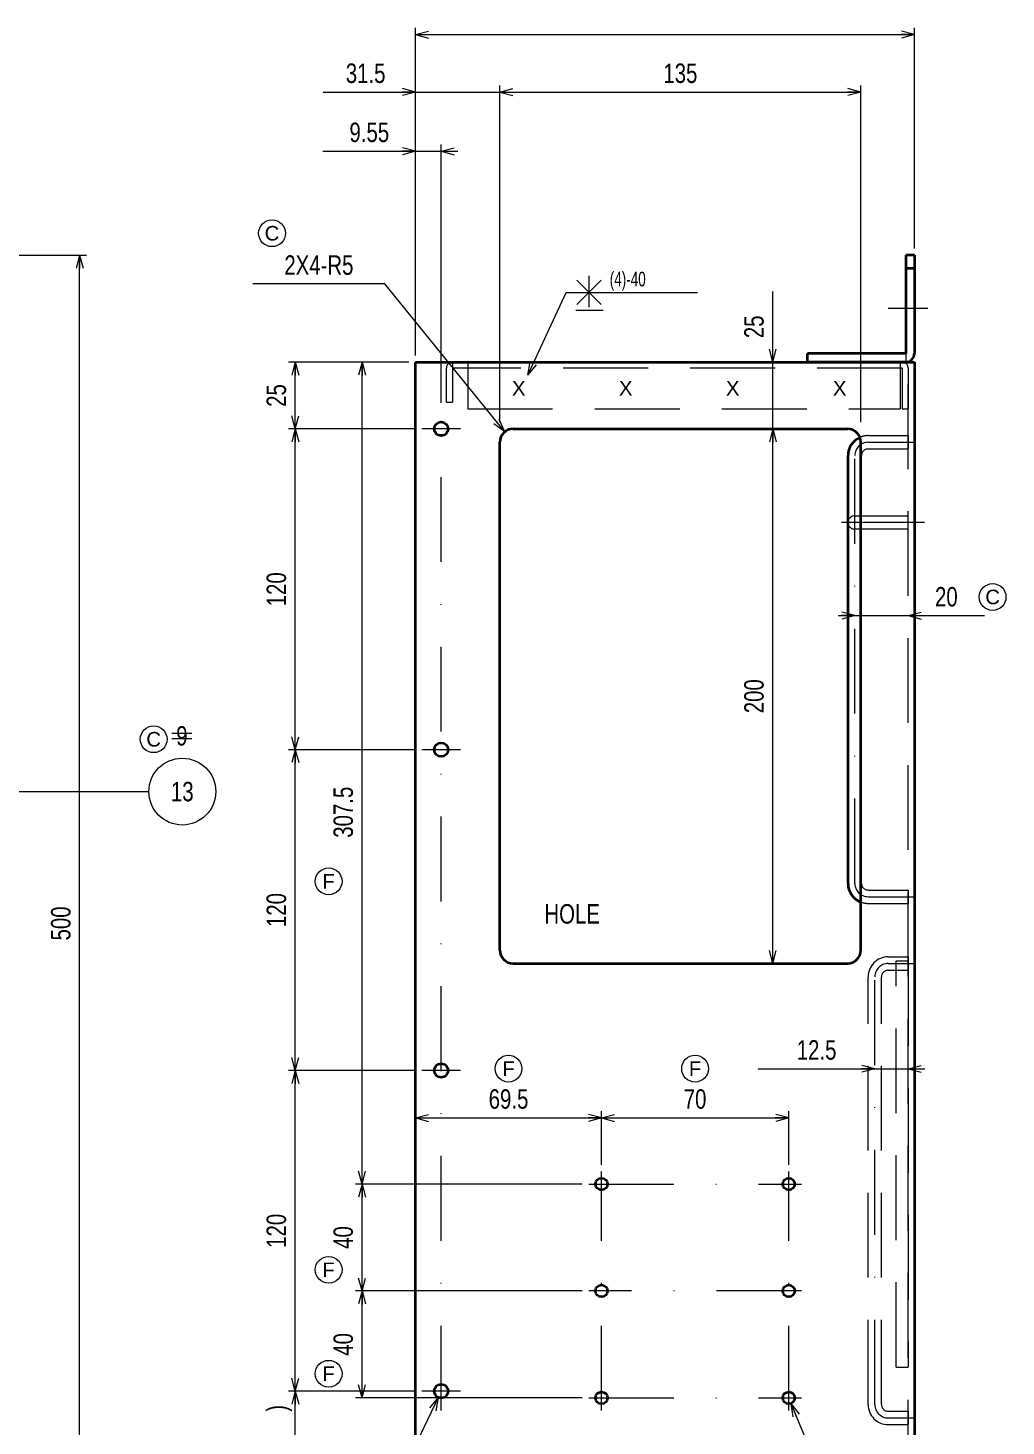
# Model space of a CAD drawing. Header units: millimetres. Extents: x 10 to 821, y 12 to 580.
# Drawn here: x 455.2 to 601.5, y 221.6 to 430.9 of the extents above; entities that cross this region are included whole.
import ezdxf
from ezdxf.enums import TextEntityAlignment as Align

# ---------------------------------------------------------------- set-up
doc = ezdxf.new("R2010")
doc.units = ezdxf.units.MM
doc.linetypes.add('DASHDOT', pattern=[25.3, 12.7, -6.3, 0, -6.3])
doc.linetypes.add('DASHED', pattern=[19, 12.7, -6.3])
for name, color, linetype in [('GR1_01', 7, 'Continuous'), ('GR1_02', 7, 'Continuous'), ('GR1_04', 7, 'Continuous'), ('GR1_05', 7, 'Continuous'), ('GR1_06', 7, 'Continuous'), ('GR1_07', 7, 'Continuous'), ('GR1_08', 7, 'Continuous'), ('GR1_10', 7, 'Continuous')]:
    doc.layers.add(name, color=color, linetype=linetype)
doc.styles.add('HG丸ｺﾞｼｯｸM-PRO', font='')
doc.styles.get('HG丸ｺﾞｼｯｸM-PRO').set_extended_font_data('HG丸ｺﾞｼｯｸM-PRO')

# ---------------------------------------------------------------- blocks, each defined once
blk = doc.blocks.new('FXTIP_ARROW_E')
at = {"color": 0, "linetype": 'Continuous', "lineweight": -2}
for q in [(-1, 0), (-0.97, 0.26), (-0.97, -0.26)]:
    blk.add_line((0, 0), q, dxfattribs=at)
blk = doc.blocks.new('BLKF129')
at = {"layer": 'GR1_04', "color": 4, "linetype": 'DASHED', "lineweight": 13}
for p, q in [((518.72, 380.85), (585.96, 380.85)), ((518.72, 380.85), (518.72, 374.85)), ((521, 380.85), (521, 373.85)), ((585.68, 380.85), (585.68, 373.85)), ((517.8, 374.85), (517.8, 379.93)), ((585.96, 379.93), (518.72, 379.93)), ((585.96, 379.93), (585.96, 373.85)), ((586.88, 379.93), (586.88, 373.85)), ((517.8, 374.85), (518.72, 374.85)), ((521, 373.85), (585.68, 373.85)), ((585.96, 373.85), (586.88, 373.85))]:
    blk.add_line(p, q, dxfattribs=at)
for centre, start, end in [((518.72, 379.93), 90, 180), ((585.96, 379.93), 360, 90)]:
    blk.add_arc(centre, 0.92, start, end, dxfattribs=at)
blk = doc.blocks.new('BLKF130')
at = {"layer": 'GR1_01', "color": 3, "linetype": 'Continuous', "lineweight": 35}
for p, q in [((513.2, 380.85), (587.8, 380.85)), ((513.2, 212.85), (513.2, 380.85)), ((587.8, 380.85), (587.8, 212.85)), ((513.2, 212.85), (587.8, 212.85))]:
    blk.add_line(p, q, dxfattribs=at)
at = {"layer": 'GR1_01', "color": 4, "linetype": 'DASHED', "lineweight": 13}
blk.add_line((586.88, 212.85), (586.88, 380.85), dxfattribs=at)
blk = doc.blocks.new('BLKF132')
at = {"layer": 'GR1_01', "color": 3, "linetype": 'Continuous', "lineweight": 35}
for p, q in [((527.8, 370.85), (577.8, 370.85)), ((525.8, 292.85), (525.8, 368.85)), ((579.8, 292.85), (579.8, 368.85)), ((527.8, 290.85), (577.8, 290.85))]:
    blk.add_line(p, q, dxfattribs=at)
for centre, start, end in [((527.8, 368.85), 90, 180), ((577.8, 368.85), 360, 90), ((527.8, 292.85), 180, 270), ((577.8, 292.85), 270, 360)]:
    blk.add_arc(centre, 2, start, end, dxfattribs=at)
blk = doc.blocks.new('BLKF133')
at = {"layer": 'GR1_10', "color": 4, "linetype": 'DASHED', "lineweight": 13}
for p, q in [((580.88, 369.85), (586.88, 369.85)), ((586.88, 369.85), (586.88, 367.85)), ((579.88, 302.85), (579.88, 366.85)), ((580.88, 367.85), (586.88, 367.85)), ((580.88, 301.85), (586.88, 301.85)), ((586.88, 301.85), (586.88, 299.85)), ((580.88, 299.85), (586.88, 299.85))]:
    blk.add_line(p, q, dxfattribs=at)
at = {"layer": 'GR1_10', "color": 4, "linetype": 'DASHDOT', "lineweight": 13}
for p, q in [((580.88, 368.85), (587.95, 368.85)), ((578.88, 302.85), (578.88, 366.85)), ((580.88, 300.85), (587.81, 300.85))]:
    blk.add_line(p, q, dxfattribs=at)
at = {"layer": 'GR1_10', "color": 3, "linetype": 'Continuous', "lineweight": 35}
blk.add_line((577.88, 302.85), (577.88, 366.85), dxfattribs=at)
for centre, start, end in [((580.88, 366.85), 114.0352, 180), ((580.88, 302.85), 180, 248.8998)]:
    blk.add_arc(centre, 3, start, end, dxfattribs=at)
at = {"layer": 'GR1_10', "color": 4, "linetype": 'DASHDOT', "lineweight": 13}
for centre, start, end in [((580.88, 366.85), 90, 180), ((580.88, 302.85), 180, 270)]:
    blk.add_arc(centre, 2, start, end, dxfattribs=at)
at = {"layer": 'GR1_10', "color": 4, "linetype": 'DASHED', "lineweight": 13}
for centre, radius, start, end in [((580.88, 366.85), 3, 90, 114.0352), ((580.88, 366.85), 1, 90, 180), ((580.88, 302.85), 1, 180, 270), ((580.88, 302.85), 3, 248.8998, 270)]:
    blk.add_arc(centre, radius, start, end, dxfattribs=at)
blk = doc.blocks.new('BLKF134')
at = {"layer": 'GR1_04', "color": 3, "linetype": 'Continuous', "lineweight": 35}
for p, q in [((587.8, 396.85), (586.52, 396.85)), ((586.52, 396.85), (586.52, 382.13)), ((587.8, 396.85), (587.8, 382.13)), ((587.8, 394.85), (586.52, 394.85)), ((586.52, 382.13), (571.8, 382.13)), ((571.8, 380.85), (571.8, 382.13)), ((586.52, 380.85), (571.8, 380.85))]:
    blk.add_line(p, q, dxfattribs=at)
at = {"layer": 'GR1_04', "color": 4, "linetype": 'DASHDOT', "lineweight": 13}
blk.add_line((589.81, 388.85), (583.87, 388.85), dxfattribs=at)
at = {"layer": 'GR1_04', "color": 4, "linetype": 'DASHED', "lineweight": 13}
blk.add_line((586.52, 382.13), (586.52, 380.85), dxfattribs=at)
at = {"layer": 'GR1_04', "color": 3, "linetype": 'Continuous', "lineweight": 35}
blk.add_arc((586.52, 382.13), 1.28, 270, 0, dxfattribs=at)
blk = doc.blocks.new('BLKF136')
at = {"layer": 'GR1_07', "color": 4, "linetype": 'DASHED', "lineweight": 13}
for p, q in [((585.08, 230.45), (585.08, 291.25)), ((585.08, 291.25), (586.88, 291.25)), ((586.88, 291.25), (586.88, 230.45)), ((585.08, 230.45), (586.88, 230.45))]:
    blk.add_line(p, q, dxfattribs=at)
blk = doc.blocks.new('BLKF137')
at = {"layer": 'GR1_10', "color": 4, "linetype": 'DASHED', "lineweight": 13}
for p, q in [((583.88, 291.85), (586.88, 291.85)), ((586.88, 291.85), (586.88, 289.85)), ((580.88, 224.85), (580.88, 288.85)), ((582.88, 224.85), (582.88, 288.85)), ((583.88, 289.85), (586.88, 289.85)), ((583.88, 223.85), (586.88, 223.85)), ((583.88, 221.85), (586.88, 221.85)), ((586.88, 223.85), (586.88, 221.85))]:
    blk.add_line(p, q, dxfattribs=at)
at = {"layer": 'GR1_10', "color": 4, "linetype": 'DASHDOT', "lineweight": 13}
for p, q in [((583.88, 290.85), (587.95, 290.85)), ((581.88, 224.85), (581.88, 288.85)), ((583.88, 222.85), (587.81, 222.85))]:
    blk.add_line(p, q, dxfattribs=at)
at = {"layer": 'GR1_10', "color": 4, "linetype": 'DASHED', "lineweight": 13}
for centre, radius, start, end in [((583.88, 288.85), 3, 90, 180), ((583.88, 288.85), 1, 90, 180), ((583.88, 224.85), 3, 180, 270), ((583.88, 224.85), 1, 180, 270)]:
    blk.add_arc(centre, radius, start, end, dxfattribs=at)
at = {"layer": 'GR1_10', "color": 4, "linetype": 'DASHDOT', "lineweight": 13}
for centre, start, end in [((583.88, 288.85), 90, 180), ((583.88, 224.85), 180, 270)]:
    blk.add_arc(centre, 2, start, end, dxfattribs=at)
blk = doc.blocks.new('FXTIP_ARROW_S')
at = {"color": 0, "linetype": 'Continuous', "lineweight": -2}
for q in [(-1, 0), (-0.97, 0.26), (-0.97, -0.26)]:
    blk.add_line((0, 0), q, dxfattribs=at)
blk = doc.blocks.new('BLKF146')
at = {"layer": 'GR1_08', "color": 4, "linetype": 'Continuous', "lineweight": 13}
for p, q in [((539.14, 389.05), (539.14, 393.77)), ((540.95, 393.1), (537.33, 389.48)), ((537.33, 393.1), (540.95, 389.48)), ((541.23, 388.58), (537.15, 388.58))]:
    blk.add_line(p, q, dxfattribs=at)
blk = doc.blocks.new('BLKF195')
at = {"layer": 'GR1_05', "color": 4, "linetype": 'Continuous', "lineweight": 13}
blk.add_circle((474.03, 324.41), 2, dxfattribs=at)
at = {"layer": 'GR1_05', "color": 4, "linetype": 'Continuous', "lineweight": 13, "style": 'HG丸ｺﾞｼｯｸM-PRO', "width": 1.042931}
blk.add_text('C', height=2.18, dxfattribs=at).set_placement((474.03, 324.41), align=Align.MIDDLE_CENTER)
blk = doc.blocks.new('BLKF196')
at = {"layer": 'GR1_05', "color": 4, "linetype": 'Continuous', "lineweight": 13}
blk.add_circle((599.5, 345.7), 2, dxfattribs=at)
at = {"layer": 'GR1_05', "color": 4, "linetype": 'Continuous', "lineweight": 13, "style": 'HG丸ｺﾞｼｯｸM-PRO', "width": 1.042931}
blk.add_text('C', height=2.18, dxfattribs=at).set_placement((599.5, 345.7), align=Align.MIDDLE_CENTER)
blk = doc.blocks.new('BLKF214')
at = {"layer": 'GR1_10', "color": 4, "linetype": 'DASHED', "lineweight": 13}
for p, q in [((578.88, 357.85), (586.88, 357.85)), ((586.88, 355.85), (578.88, 355.85))]:
    blk.add_line(p, q, dxfattribs=at)
blk.add_arc((578.88, 356.85), 1, 90, 270, dxfattribs=at)
blk = doc.blocks.new('BLKF213')
at = {"layer": 'GR1_10', "color": 4, "linetype": 'DASHDOT', "lineweight": 13}
for p, q in [((578.88, 355.41), (578.88, 358.59)), ((589.3, 356.85), (576.91, 356.85))]:
    blk.add_line(p, q, dxfattribs=at)
at = {"layer": 'GR1_10', "color": 4, "linetype": 'DASHED', "lineweight": 13}
blk.add_blockref('BLKF214', (0, 0), dxfattribs=at)
blk = doc.blocks.new('BLKF215')
at = {"layer": 'GR1_05', "color": 4, "linetype": 'Continuous', "lineweight": 13}
blk.add_circle((491.73, 400.13), 2, dxfattribs=at)
at = {"layer": 'GR1_05', "color": 4, "linetype": 'Continuous', "lineweight": 13, "style": 'HG丸ｺﾞｼｯｸM-PRO', "width": 1.042931}
blk.add_text('C', height=2.18, dxfattribs=at).set_placement((491.73, 400.13), align=Align.MIDDLE_CENTER)
blk = doc.blocks.new('BLKF289')
at = {"layer": 'GR1_05', "color": 4, "linetype": 'Continuous', "lineweight": 13}
blk.add_circle((555, 275.12), 2, dxfattribs=at)
at = {"layer": 'GR1_05', "color": 4, "linetype": 'Continuous', "lineweight": 13, "style": 'HG丸ｺﾞｼｯｸM-PRO', "width": 1.042153}
blk.add_text('F', height=2.18, dxfattribs=at).set_placement((555, 275.12), align=Align.MIDDLE_CENTER)
blk = doc.blocks.new('BLKF290')
at = {"layer": 'GR1_05', "color": 4, "linetype": 'Continuous', "lineweight": 13}
blk.add_circle((527.1, 275.12), 2, dxfattribs=at)
at = {"layer": 'GR1_05', "color": 4, "linetype": 'Continuous', "lineweight": 13, "style": 'HG丸ｺﾞｼｯｸM-PRO', "width": 1.042153}
blk.add_text('F', height=2.18, dxfattribs=at).set_placement((527.1, 275.12), align=Align.MIDDLE_CENTER)
blk = doc.blocks.new('BLKF291')
at = {"layer": 'GR1_05', "color": 4, "linetype": 'Continuous', "lineweight": 13}
blk.add_circle((500.2, 303.15), 2, dxfattribs=at)
at = {"layer": 'GR1_05', "color": 4, "linetype": 'Continuous', "lineweight": 13, "style": 'HG丸ｺﾞｼｯｸM-PRO', "width": 1.042153}
blk.add_text('F', height=2.18, dxfattribs=at).set_placement((500.2, 303.15), align=Align.MIDDLE_CENTER)
blk = doc.blocks.new('BLKF292')
at = {"layer": 'GR1_05', "color": 4, "linetype": 'Continuous', "lineweight": 13}
blk.add_circle((500.2, 245.02), 2, dxfattribs=at)
at = {"layer": 'GR1_05', "color": 4, "linetype": 'Continuous', "lineweight": 13, "style": 'HG丸ｺﾞｼｯｸM-PRO', "width": 1.042153}
blk.add_text('F', height=2.18, dxfattribs=at).set_placement((500.2, 245.02), align=Align.MIDDLE_CENTER)
blk = doc.blocks.new('BLKF293')
at = {"layer": 'GR1_05', "color": 4, "linetype": 'Continuous', "lineweight": 13}
blk.add_circle((500.2, 229.47), 2, dxfattribs=at)
at = {"layer": 'GR1_05', "color": 4, "linetype": 'Continuous', "lineweight": 13, "style": 'HG丸ｺﾞｼｯｸM-PRO', "width": 1.042153}
blk.add_text('F', height=2.18, dxfattribs=at).set_placement((500.2, 229.47), align=Align.MIDDLE_CENTER)

msp = doc.modelspace()

# ---------------------------------------------------------------- linework, layer by layer
at = {"layer": 'GR1_01', "color": 4, "linetype": 'DASHDOT', "lineweight": 13}
for p, q in [((517.02, 223.95), (517.02, 373.75)), ((519.92, 370.85), (514.12, 370.85)), ((519.92, 322.85), (514.12, 322.85)), ((519.92, 274.85), (514.12, 274.85)), ((541, 223.95), (541, 259.75)), ((569, 223.95), (569, 259.75)), ((539.1, 257.85), (570.9, 257.85)), ((570.9, 241.85), (539.1, 241.85)), ((519.92, 226.85), (514.12, 226.85)), ((539.1, 225.85), (570.9, 225.85))]:
    msp.add_line(p, q, dxfattribs=at)
at = {"layer": 'GR1_01', "color": 3, "linetype": 'Continuous', "lineweight": 35}
for centre, radius in [((517.02, 370.85), 1.04), ((517.02, 322.85), 1.04), ((517.02, 274.85), 1.04), ((541, 257.85), 0.9), ((569, 257.85), 0.9), ((541, 241.85), 0.9), ((569, 241.85), 0.9), ((517.02, 226.85), 1.04), ((541, 225.85), 0.9), ((569, 225.85), 0.9)]:
    msp.add_circle(centre, radius, dxfattribs=at)
at = {"layer": 'GR1_02', "color": 4, "linetype": 'Continuous', "lineweight": 13}
for p, q in [((513.2, 381.85), (513.2, 430.85)), ((513.2, 429.85), (587.8, 429.85)), ((587.8, 397.85), (587.8, 430.85)), ((499.36, 421.25), (513.2, 421.25)), ((513.2, 381.85), (513.2, 422.25)), ((513.2, 421.25), (525.8, 421.25)), ((525.8, 371.85), (525.8, 422.25)), ((525.8, 421.25), (579.8, 421.25)), ((579.8, 371.85), (579.8, 422.25)), ((499.35, 412.41), (513.2, 412.41)), ((513.2, 381.85), (513.2, 413.41)), ((513.2, 412.41), (517.02, 412.41)), ((517.02, 374.75), (517.02, 413.41)), ((517.02, 412.41), (519.52, 412.41)), ((376.07, 396.85), (463.96, 396.85)), ((462.96, 196.85), (462.96, 396.85)), ((508.62, 392.54), (488.86, 392.54)), ((526.54, 370.41), (508.62, 392.54)), ((566.63, 380.85), (566.63, 391.41)), ((512.2, 380.85), (494.2, 380.85)), ((495.2, 370.85), (495.2, 380.85)), ((512.2, 380.85), (504.2, 380.85)), ((505.2, 257.85), (505.2, 380.85)), ((566.63, 370.85), (566.63, 380.85)), ((513.12, 370.85), (494.2, 370.85)), ((495.2, 322.85), (495.2, 370.85)), ((566.63, 290.85), (566.63, 370.85)), ((576.38, 342.91), (578.88, 342.91)), ((578.88, 342.91), (586.88, 342.91)), ((586.88, 342.91), (598.28, 342.91)), ((513.12, 322.85), (494.2, 322.85)), ((495.2, 274.85), (495.2, 322.85)), ((513.12, 274.85), (494.2, 274.85)), ((495.2, 226.85), (495.2, 274.85)), ((564.46, 275.09), (581.88, 275.09)), ((581.88, 275.09), (586.88, 275.09)), ((586.88, 275.09), (589.38, 275.09)), ((541, 260.75), (541, 268.75)), ((569, 260.75), (569, 268.75)), ((513.2, 267.75), (541, 267.75)), ((541, 267.75), (569, 267.75)), ((538.1, 257.85), (504.2, 257.85)), ((505.2, 241.85), (505.2, 257.85)), ((538.1, 241.85), (504.2, 241.85)), ((505.2, 225.85), (505.2, 241.85)), ((513.12, 226.85), (494.2, 226.85)), ((495.2, 212.85), (495.2, 226.85)), ((516.57, 225.91), (503.72, 198.87)), ((538.1, 225.85), (504.2, 225.85)), ((569.34, 225.02), (586.52, 183.67))]:
    msp.add_line(p, q, dxfattribs=at)
at = {"layer": 'GR1_05', "color": 4, "linetype": 'Continuous', "lineweight": 13}
for p, q in [((476.77, 325.32), (479.73, 325.32)), ((476.77, 324.52), (479.73, 324.52))]:
    msp.add_line(p, q, dxfattribs=at)
at = {"layer": 'GR1_06', "color": 4, "linetype": 'Continuous', "lineweight": 13}
msp.add_line((377.07, 316.58), (473.31, 316.58), dxfattribs=at)
msp.add_circle((478.31, 316.58), 5, dxfattribs=at)
at = {"layer": 'GR1_08', "color": 4, "linetype": 'Continuous', "lineweight": 13}
for p, q in [((530, 378.9), (535.72, 391.29)), ((535.72, 391.29), (555.36, 391.29))]:
    msp.add_line(p, q, dxfattribs=at)

# ---------------------------------------------------------------- block references
at = {"layer": 'GR1_01', "color": 3, "linetype": 'Continuous', "lineweight": 35}
for name in ['BLKF130', 'BLKF132']:
    msp.add_blockref(name, (0, 0), dxfattribs=at)
at = {"layer": 'GR1_02', "color": 4, "linetype": 'Continuous', "lineweight": 13, "xscale": 2, "yscale": 2}
for name, p, rotation in [('FXTIP_ARROW_S', (513.2, 429.85), 180), ('FXTIP_ARROW_E', (587.8, 429.85), 360), ('FXTIP_ARROW_E', (513.2, 421.25), 360), ('FXTIP_ARROW_S', (525.8, 421.25), 180), ('FXTIP_ARROW_E', (579.8, 421.25), 360), ('FXTIP_ARROW_E', (513.2, 412.41), 360), ('FXTIP_ARROW_S', (517.02, 412.41), 180), ('FXTIP_ARROW_E', (462.96, 396.85), 90), ('FXTIP_ARROW_E', (495.2, 380.85), 90), ('FXTIP_ARROW_E', (505.2, 380.85), 90), ('FXTIP_ARROW_S', (566.63, 380.85), 270), ('FXTIP_ARROW_S', (495.2, 370.85), 270), ('FXTIP_ARROW_E', (495.2, 370.85), 90), ('FXTIP_ARROW_S', (526.54, 370.41), 308.9961046915552), ('FXTIP_ARROW_E', (566.63, 370.85), 90), ('FXTIP_ARROW_E', (578.88, 342.91), 360), ('FXTIP_ARROW_S', (586.88, 342.91), 180), ('FXTIP_ARROW_S', (495.2, 322.85), 270), ('FXTIP_ARROW_E', (495.2, 322.85), 90), ('FXTIP_ARROW_S', (566.63, 290.85), 270), ('FXTIP_ARROW_S', (495.2, 274.85), 270), ('FXTIP_ARROW_E', (495.2, 274.85), 90), ('FXTIP_ARROW_E', (581.88, 275.09), 360), ('FXTIP_ARROW_S', (586.88, 275.09), 180), ('FXTIP_ARROW_S', (513.2, 267.75), 180), ('FXTIP_ARROW_E', (541, 267.75), 360), ('FXTIP_ARROW_S', (541, 267.75), 180), ('FXTIP_ARROW_E', (569, 267.75), 360), ('FXTIP_ARROW_S', (505.2, 257.85), 270), ('FXTIP_ARROW_E', (505.2, 257.85), 90), ('FXTIP_ARROW_S', (505.2, 241.85), 270), ('FXTIP_ARROW_E', (505.2, 241.85), 90), ('FXTIP_ARROW_S', (495.2, 226.85), 270), ('FXTIP_ARROW_E', (495.2, 226.85), 90), ('FXTIP_ARROW_S', (505.2, 225.85), 270), ('FXTIP_ARROW_S', (516.57, 225.91), 64.58975579706043), ('FXTIP_ARROW_S', (569.34, 225.02), 112.5529406011705)]:
    msp.add_blockref(name, p, dxfattribs=dict(at, rotation=rotation))
at = {"layer": 'GR1_04', "color": 3, "linetype": 'Continuous', "lineweight": 35}
msp.add_blockref('BLKF134', (0, 0), dxfattribs=at)
at = {"layer": 'GR1_04', "color": 4, "linetype": 'DASHED', "lineweight": 13}
msp.add_blockref('BLKF129', (0, 0), dxfattribs=at)
at = {"layer": 'GR1_05', "color": 4, "linetype": 'Continuous', "lineweight": 13}
for name in ['BLKF215', 'BLKF196', 'BLKF195', 'BLKF291', 'BLKF290', 'BLKF289', 'BLKF292', 'BLKF293']:
    msp.add_blockref(name, (0, 0), dxfattribs=at)
at = {"layer": 'GR1_07', "color": 4, "linetype": 'DASHED', "lineweight": 13}
msp.add_blockref('BLKF136', (0, 0), dxfattribs=at)
at = {"layer": 'GR1_08', "color": 4, "linetype": 'Continuous', "lineweight": 13}
msp.add_blockref('BLKF146', (0, 0), dxfattribs=at)
at = {"layer": 'GR1_08', "color": 4, "linetype": 'Continuous', "lineweight": 13, "xscale": 2, "yscale": 2, "rotation": 245.2155737738552}
msp.add_blockref('FXTIP_ARROW_S', (530, 378.9), dxfattribs=at)
at = {"layer": 'GR1_10', "color": 4, "linetype": 'DASHED', "lineweight": 13}
for name in ['BLKF133', 'BLKF137']:
    msp.add_blockref(name, (0, 0), dxfattribs=at)
at = {"layer": 'GR1_10', "color": 4, "linetype": 'DASHDOT', "lineweight": 13}
msp.add_blockref('BLKF213', (0, 0), dxfattribs=at)

# ---------------------------------------------------------------- texts
at = {"layer": 'GR1_02', "color": 3, "linetype": 'Continuous', "lineweight": 35, "style": 'HG丸ｺﾞｼｯｸM-PRO'}
for s, height, rotation, width, p in [('31.5', 2.909, 0, 0.784749, (505.73, 421.75)), ('135', 2.909, 0, 0.784542, (552.8, 421.75)), ('9.55', 2.909, 0, 0.784749, (506.28, 412.91)), ('25', 2.909, 90, 0.784542, (566.13, 386.13)), ('25', 2.909, 90, 0.784542, (494.7, 375.85)), ('120', 2.909, 90, 0.784542, (494.7, 346.85)), ('200', 2.909, 90, 0.784542, (566.13, 330.85)), ('307.5', 2.909, 90, 0.7847, (504.7, 313.49)), ('120', 2.909, 90, 0.784542, (494.7, 298.85)), ('500', 2.909, 90, 0.784542, (462.46, 296.85)), ('69.5', 2.909, 0, 0.784749, (527.1, 268.25)), ('70', 2.909, 0, 0.784542, (555, 268.25)), ('120', 2.909, 90, 0.784542, (494.7, 250.85)), ('40', 2.909, 90, 0.784542, (504.7, 249.85)), ('40', 2.909, 90, 0.784542, (504.7, 233.85)), (')', 2.91, 90, 0.781868, (494.7, 224.29))]:
    msp.add_text(s, height=height, rotation=rotation, dxfattribs=dict(at, width=width)).set_placement(p, align=Align.BOTTOM_CENTER)
for s, width, p in [('2X4-R5', 0.783365, (498.74, 393.04)), ('20', 0.784542, (592.58, 343.41)), ('12.5', 0.784749, (573.17, 275.59))]:
    msp.add_text(s, height=2.909, dxfattribs=dict(at, width=width)).set_placement(p, align=Align.BOTTOM_CENTER)
at = {"layer": 'GR1_02', "color": 3, "linetype": 'Continuous', "lineweight": 35, "style": 'HG丸ｺﾞｼｯｸM-PRO', "width": 0.782831}
msp.add_text('HOLE', height=2.909, dxfattribs=at).set_placement((536.62, 298.28), align=Align.MIDDLE_CENTER)
at = {"layer": 'GR1_05', "color": 3, "linetype": 'Continuous', "lineweight": 35, "style": 'HG丸ｺﾞｼｯｸM-PRO', "width": 0.784542}
msp.add_text('9', height=2.91, rotation=0, dxfattribs=at).set_placement((478.25, 324.92), align=Align.MIDDLE_CENTER)
at = {"layer": 'GR1_06', "color": 3, "linetype": 'Continuous', "lineweight": 35, "style": 'HG丸ｺﾞｼｯｸM-PRO', "width": 0.784542}
msp.add_text('13', height=2.909, rotation=0, dxfattribs=at).set_placement((478.31, 316.58), align=Align.MIDDLE_CENTER)
at = {"layer": 'GR1_08', "color": 3, "linetype": 'Continuous', "lineweight": 35, "style": 'HG丸ｺﾞｼｯｸM-PRO', "width": 0.691329}
msp.add_text('(4)-40', height=2.182, dxfattribs=at).set_placement((542.24, 393.28), align=Align.MIDDLE_LEFT)
at = {"layer": 'GR1_08', "color": 3, "linetype": 'Continuous', "lineweight": 35, "style": 'HG丸ｺﾞｼｯｸM-PRO', "width": 1.042235}
for p in [(528.63, 376.93), (544.63, 376.93), (560.63, 376.93), (576.63, 376.93)]:
    msp.add_text('X', height=2.18, rotation=360, dxfattribs=at).set_placement(p, align=Align.MIDDLE_CENTER)

doc.saveas('drawing.dxf')
